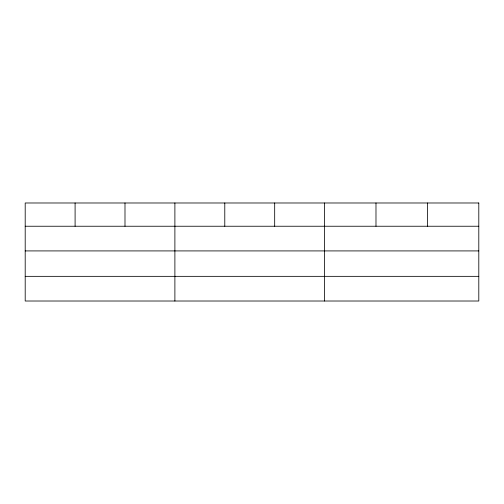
<?xml version="1.0" encoding="UTF-8"?>
<svg xmlns="http://www.w3.org/2000/svg" width="504" height="504" viewBox="0 0 504 504"><rect width="100%" height="100%" fill="white"/><g stroke="black" fill="none" stroke-linecap="round" stroke-linejoin="round"><path stroke-width="0.76" d="M25.2 226.239L478.8 226.239M25.2 250.916L478.8 250.916M25.2 276.343L478.8 276.343M427.392 202.986L427.392 226.239M375.984 202.986L375.984 226.239M324.576 202.986L324.576 301.014M274.68 202.986L274.68 226.239M224.784 202.986L224.784 226.239M174.888 202.986L174.888 301.014M124.992 202.986L124.992 226.239M75.096 202.986L75.096 226.239M478.8 202.986L25.2 202.986L25.2 301.014L478.8 301.014L478.8 202.986"/></g></svg>
